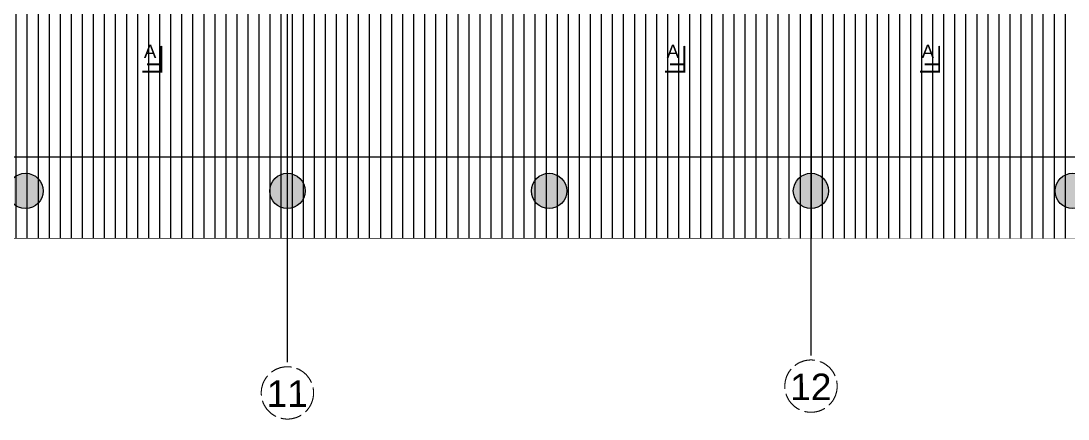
# Model space of a CAD drawing. Header units: millimetres. Extents: x 1772430 to 1864909, y -1443517 to -1381610.
# Drawn here: x 1817517 to 1835296, y -1422189 to -1415432 of the extents above; entities that cross this region are included whole.
import ezdxf

# ---------------------------------------------------------------- set-up
doc = ezdxf.new("R2010")
doc.units = ezdxf.units.MM
doc.header["$LTSCALE"] = 100
doc.header["$MEASUREMENT"] = 0
for name, pattern in [('ACAD_ISO02W100', [15, 12, -3]), ('CENTER2', [28.575, 19.05, -3.175, 3.175, -3.175]), ('DOT', [0.25, 0, -0.25])]:
    doc.linetypes.add(name, pattern=pattern)
for name, color, linetype, lineweight in [('CENTER_LINE', 8, 'CENTER2', 25), ('GRID', 252, 'ACAD_ISO02W100', 9), ('LEADER', 191, 'Continuous', 15), ('SECTION TEXT', 7, 'Continuous', 25)]:
    doc.layers.add(name, color=color, linetype=linetype, lineweight=lineweight)
doc.layers.add('Roof', color=7, linetype='Continuous')
doc.layers.add('STR.COLUMN', color=1, linetype='Continuous')
doc.styles.add('1-100', font='arial.ttf', dxfattribs={"height": 120})
doc.styles.add('ARIAL', font='arial.ttf')

# ---------------------------------------------------------------- blocks, each defined once
blk = doc.blocks.new('Roof')
at = {"layer": 'Roof'}
h = blk.add_hatch(dxfattribs=at)
h.set_pattern_fill('ANSI31', color=8, scale=1500, angle=45)
h.paths.add_polyline_path([(1839064, -1418109), (1839064, -1419359), (1836134, -1419359), (1836134, -1418109), (1834619, -1418109), (1834619, -1419359), (1831689, -1419359), (1831689, -1418109), (1830174, -1418109), (1830174, -1419359), (1827244, -1419359), (1827244, -1418110), (1825729, -1418110), (1825729, -1419359), (1822799, -1419359), (1822799, -1418110), (1821284, -1418110), (1821284, -1419359), (1818354, -1419359), (1818354, -1418110), (1816839, -1418110), (1816839, -1419359), (1813909, -1419359), (1813909, -1418110), (1813036, -1418110), (1813036, -1418109), (1811206, -1423236), (1852236, -1423236), (1844736, -1415813), (1844736, -1418109), (1839064, -1418109)], is_closed=False)
at = {"layer": 'Roof', "color": 6, "const_width": 10}
blk.add_lwpolyline([(1852236, -1423240), (1811206, -1423236), (1811206, -1412024), (1813036, -1412024), (1813036, -1418110), (1844736, -1418109), (1844736, -1415813)], close=True, dxfattribs=at)
blk = doc.blocks.new('FIRST FLOOR COLUMNS')
at = {"layer": 'CENTER_LINE', "ltscale": 50}
for p, q in [((38225, -25588), (38225, 11430)), ((47115, -25473), (47115, 11545)), ((68022, -22110), (-4699, -22110))]:
    blk.add_line(p, q, dxfattribs=at)
at = {"layer": 'GRID', "ltscale": 0.3}
for centre in [(47115, -25994), (38225, -26109)]:
    blk.add_circle(centre, 444, dxfattribs=at)
at = {"layer": 'GRID', "ltscale": 0.3, "style": '1-100', "oblique": 0}
for s, p in [('12', (46763, -26232)), ('11', (37873, -26347))]:
    blk.add_text(s, height=450, rotation=0.0553, dxfattribs=at).set_placement(p)
blk = doc.blocks.new('Col_600 Dia')
at = {"layer": 'STR.COLUMN'}
h = blk.add_hatch(color=5, dxfattribs=at)
h.dxf.hatch_style = 1
edge = h.paths.add_edge_path()
edge.add_arc((1853154, -1399374), 300, 0, 360)
blk.add_circle((1853154, -1399374), 300, dxfattribs=at)
blk = doc.blocks.new('Elevation_Col')
at = {"layer": 'STR.COLUMN'}
for p in [(-35560, -23058), (-31113, -23058), (-26670, -23058), (-22223, -23058), (-17780, -23058)]:
    blk.add_blockref('Col_600 Dia', p, dxfattribs=at)

msp = doc.modelspace()

# ---------------------------------------------------------------- linework, layer by layer
at = {"layer": 'LEADER', "linetype": 'DOT', "ltscale": 250}
for p, q in [((1819902, -1415855), (1819902, -1412985.5)), ((1828778.4, -1415855), (1828778.4, -1412985.5)), ((1833107.3, -1415855), (1833107.3, -1412985.5))]:
    msp.add_line(p, q, dxfattribs=at)
at = {"layer": 'LEADER'}
for points in [[(1819658.1, -1416168.3, 32.4, 32.4, 0), (1819902, -1416168.3, 32.4, 32.4, 0), (1819902, -1415855, 32.4, 32.4, 0), (1819902, -1416294.4, 32.4, 32.4, 0), (1819576.8, -1416294.4, 0, 0, 0)], [(1828534.5, -1416168.3, 32.4, 32.4, 0), (1828778.4, -1416168.3, 32.4, 32.4, 0), (1828778.4, -1415855, 32.4, 32.4, 0), (1828778.4, -1416294.4, 32.4, 32.4, 0), (1828453.2, -1416294.4, 0, 0, 0)], [(1832863.4, -1416168.3, 32.4, 32.4, 0), (1833107.3, -1416168.3, 32.4, 32.4, 0), (1833107.3, -1415855, 32.4, 32.4, 0), (1833107.3, -1416294.4, 32.4, 32.4, 0), (1832782.1, -1416294.4, 0, 0, 0)]]:
    msp.add_lwpolyline(points, format="xyseb", dxfattribs=at)

# ---------------------------------------------------------------- block references
at = {"layer": 'GRID'}
msp.add_blockref('FIRST FLOOR COLUMNS', (1783816.1, -1395636.1), dxfattribs=at)
at = {"layer": 'Roof'}
msp.add_blockref('Roof', (0, 4114.1), dxfattribs=at)
at = {"layer": 'STR.COLUMN'}
msp.add_blockref('Elevation_Col', (0, 4114.1), dxfattribs=at)

# ---------------------------------------------------------------- texts
at = {"layer": 'SECTION TEXT', "style": 'ARIAL'}
for p in [(1819605.2, -1416060.4), (1828481.6, -1416060.4), (1832810.5, -1416060.4)]:
    msp.add_text('A', height=225, dxfattribs=at).set_placement(p)

doc.saveas('drawing.dxf')
